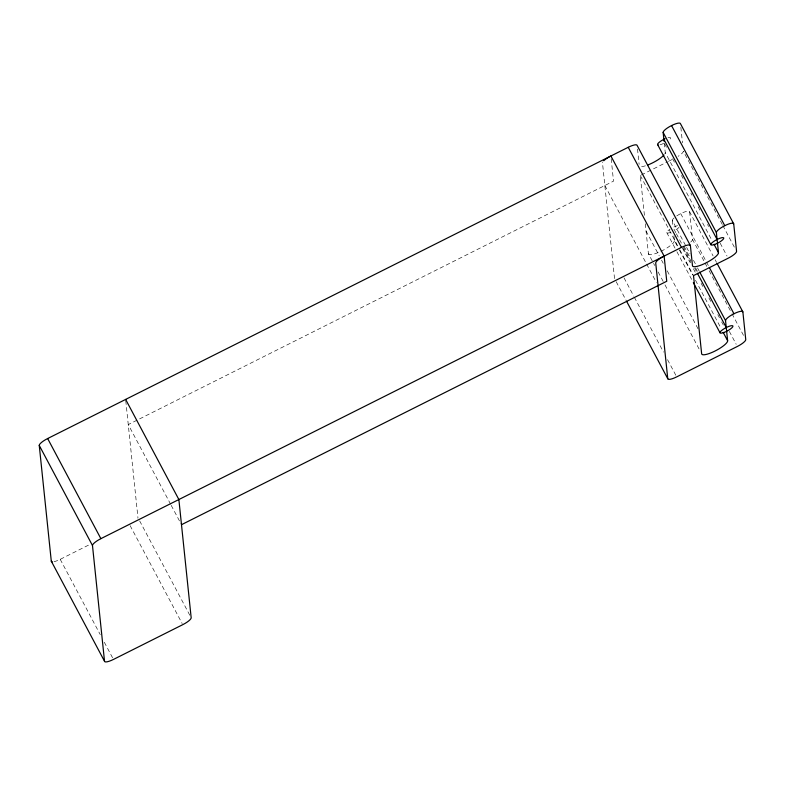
<?xml version="1.0" encoding="UTF-8"?>
<svg xmlns="http://www.w3.org/2000/svg" width="785" height="785" viewBox="0 0 785 785"><rect width="100%" height="100%" fill="white"/><g stroke="black" fill="none" stroke-linecap="round" stroke-linejoin="round"><path stroke-width="0.59" stroke-dasharray="3.92 2.94" d="M644.416 215.325L640.275 175.487L667.358 161.906M668.437 161.357L672.774 159.188M54.008 561.667A9.734 2.355 -28 0 0 60.219 559.332L89.461 544.653M722.259 224.441L683.342 151.23A9.734 2.355 -28 0 1 678.112 156.323M722.838 225.511L734.858 248.119M720.159 243.144L727.028 256.057M664.816 144.155L666.475 147.286M672.578 158.756L675.355 163.977M681.449 175.447L683.117 178.568M690.879 193.169L691.987 195.259M698.091 206.73L700.858 211.94M707.511 224.461L708.619 226.541M664.257 143.115L665.238 152.555L711.818 240.151M676.758 215.904A9.734 2.355 -28 0 1 689.642 211.803L713.104 255.939M715.145 259.766L716.538 262.396M680.713 213.628L705.901 260.993M706.471 262.072L708.757 266.38M689.642 211.803L692.517 239.474L704.538 262.082M705.107 263.161L706.824 266.39M709.12 270.697L731.443 312.685M732.012 313.755L744.033 336.363M674.08 217.936A9.734 2.355 -28 0 0 672.313 220.497L686.041 246.333M686.62 247.403L690.054 253.859M693.489 260.326L696.923 266.782M697.492 267.862L699.209 271.09M684.118 246.343L689.838 257.107M695.559 267.871L697.855 272.179M729.334 331.388L736.202 344.301M675.797 232.625L673.03 227.414A7.301 1.766 -28 0 1 678.142 225.58M676.356 233.665L682.459 245.146M683.009 246.186L690.771 260.787M694.656 268.087L696.315 271.217M683.323 248.482L690.761 262.475M682.293 247.874L690.054 262.475M693.381 268.725L695.598 272.905M701.142 283.326L702.81 286.456M708.904 297.927L711.681 303.147M717.784 314.618L719.443 317.748M721.66 321.919L723.328 325.049M640.275 175.487L679.202 248.688M679.771 249.767L693.508 275.604M673.913 235.902L674.403 240.622L677.73 246.882M679.388 250.013L692.704 275.035M695.471 280.255L720.983 328.228M666.73 232.556L676.356 250.67M676.915 251.73L692.772 281.55M646.055 231.016L659.214 255.773M661.51 260.08L663.227 263.309M667.23 270.845L698.709 330.053M645.299 223.774L648.41 253.663L652.983 262.278M653.562 263.348L654.7 265.507M658.134 271.963L664.434 283.807M665.003 284.886L699.347 349.472M604.852 185.495L646.055 263.004M646.634 264.084L656.358 282.384M624.026 277.851L633.76 296.151M634.329 297.221L663.521 352.122M667.535 359.658L676.12 375.809M616.196 281.727L626.175 300.498M170.62 504.245L128.259 424.587L613.517 181.149L611.142 158.384M171.189 505.324L180.913 523.624M139.661 520.916L190.598 616.725M130.114 525.626L182.198 623.594M60.219 559.332L100.284 634.682M104.287 642.218L113.452 659.439M680.85 127.317L682.469 142.86M672.313 220.497L672.912 226.257M637.518 149.013L639.127 164.408M614.527 278.596L602.487 162.848A9.734 2.355 -28 0 1 602.752 161.985M125.767 400.615L137.944 517.688A9.734 2.355 -28 0 1 137.846 518.218M665.238 152.555A14.611 3.532 -28 0 1 664.846 153.84M645.456 165.802A14.611 3.532 -28 0 1 640.884 166.597M674.403 240.622A14.611 3.532 -28 0 1 661.794 250.915A14.611 3.532 -28 0 1 648.41 253.663M679.084 227.267A7.301 1.766 -28 0 1 674.6 230.564M671.018 232.252A7.301 1.766 -28 0 1 666.74 232.654A7.301 1.766 -28 0 1 670.066 229.122M668.006 137.709A7.301 1.766 -28 0 1 669.232 139.887M663.678 143.4A7.301 1.766 -28 0 1 659.606 144.872M692.517 239.474A9.734 2.355 -28 0 1 690.741 242.035"/><path stroke-width="1.18" d="M125.639 399.418L178.872 499.535L191.177 617.805A9.734 2.355 -28 0 1 182.768 624.664L113.452 659.439A9.734 2.355 -28 0 1 104.523 661.274L51.29 561.157L39.25 445.409A9.734 2.355 -28 0 1 47.65 438.54L628.226 147.295A9.734 2.355 -28 0 1 637.155 145.46L690.388 245.577L692.478 265.703A14.611 3.532 -28 0 0 705.872 262.965A14.611 3.532 -28 0 0 718.471 252.662L716.381 232.537L663.148 132.42A9.734 2.355 -28 0 1 671.548 125.561A9.734 2.355 -28 0 1 680.477 123.726L733.71 223.843L736.575 251.347A9.734 2.355 -28 0 1 728.166 258.216L693.508 275.604L701.643 353.78A14.611 3.532 -28 0 0 715.027 351.032A14.611 3.532 -28 0 0 727.636 340.739L725.536 320.604L699.778 272.169M104.523 661.274L92.483 545.526A9.734 2.355 -28 0 1 100.882 538.657L681.458 247.412A9.734 2.355 -28 0 1 690.388 245.577M181.492 524.694L666.75 281.265L664.13 256.106L610.897 155.989A9.734 2.355 -28 0 0 603.763 160.768M671.548 125.561L724.781 225.668A9.734 2.355 -28 0 1 733.71 223.843M663.865 139.338L717.097 239.454M714.036 244.321L718.471 252.662M657.565 144.489L710.798 244.606M717.117 263.475L742.875 311.91L745.75 339.591A9.734 2.355 -28 0 1 737.351 346.46L676.69 376.888A9.734 2.355 -28 0 1 667.76 378.713L626.548 301.204M709.336 267.459L733.946 313.745A9.734 2.355 -28 0 1 742.875 311.91M697.423 273.298L726.262 327.531M628.226 147.295L681.458 247.412M723.201 332.398L727.636 340.739M693.341 282.62L719.953 332.673M47.65 438.54L100.882 538.657M39.25 445.409L92.483 545.526M663.148 132.42L664.061 141.231M667.76 378.713L655.72 262.965A9.734 2.355 -28 0 1 664.13 256.106M663.973 155.018A14.611 3.532 -28 0 1 647.821 164.978M725.536 320.604A9.734 2.355 -28 0 1 733.946 313.745M658.095 144.95A7.301 1.766 -28 0 1 658.919 142.546A7.301 1.766 -28 0 1 665.052 138.778M716.381 232.537A9.734 2.355 -28 0 1 724.781 225.668M52.379 561.824A9.734 2.355 -28 0 1 51.29 561.157M714.742 244.429A7.301 1.766 -28 0 0 723.75 237.924A7.301 1.766 -28 0 0 713.398 241.682A7.301 1.766 -28 0 0 714.742 244.429M723.907 332.497A7.301 1.766 -28 0 0 732.915 326.001A7.301 1.766 -28 0 0 722.553 329.749A7.301 1.766 -28 0 0 723.907 332.497"/></g></svg>
